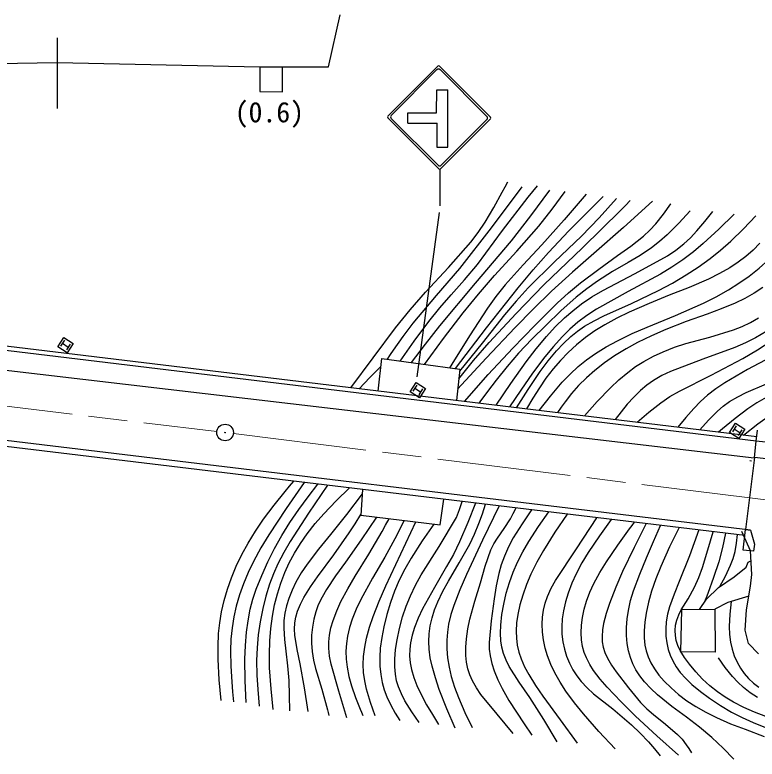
# Model space of a CAD drawing. Units: millimetres, scale not verified. Extents: x 40000 to 680000, y 20000 to 380000.
# Drawn here: x 147684 to 214376, y 247840 to 314726 of the extents above; entities that cross this region are included whole.
import ezdxf
from ezdxf.enums import TextEntityAlignment as Align

# ---------------------------------------------------------------- set-up
doc = ezdxf.new("R2010")
doc.units = ezdxf.units.MM
doc.header["$LTSCALE"] = 1000
doc.linetypes.add('CHAIN', pattern=[18.5, 12, -1.5, 3.5, -1.5])
for name, color, linetype, lineweight in [('M-BGD', 7, 'Continuous', 25), ('M-BMK', 2, 'CHAIN', 13), ('M-STR-STR1', 1, 'Continuous', 25), ('M-STR-STRC', 7, 'Continuous', 25)]:
    doc.layers.add(name, color=color, linetype=linetype, lineweight=lineweight)
doc.styles.add('ＭＳ ゴシック', font='')
doc.styles.get('ＭＳ ゴシック').set_extended_font_data('MS Gothic')

# ---------------------------------------------------------------- blocks, each defined once
blk = doc.blocks.new('BUHIN10')
at = {"color": 7, "linetype": 'Continuous', "lineweight": 25}
for p, q in [((-432, 93), (-93, -432)), ((-263, -169), (263, 169)), ((93, 432), (432, -93))]:
    blk.add_line(p, q, dxfattribs=at)
blk.add_lwpolyline([(-149, -691), (-691, 149), (149, 691), (691, -149)], close=True, dxfattribs=at)
blk = doc.blocks.new('BUHIN25')
at = {"color": 7, "linetype": 'Continuous', "lineweight": 25}
for radius in [746, 22.5]:
    blk.add_circle((0, 0), radius, dxfattribs=at)

msp = doc.modelspace()

# ---------------------------------------------------------------- linework, layer by layer
at = {"layer": 'M-BGD'}
for p, q in [((175868, 310064), (176921, 314726)), ((151497, 312662), (151497, 306309)), ((133685, 310214), (151497, 310440)), ((151497, 310440), (169702, 310064)), ((169695, 310064), (169694, 307839)), ((169702, 310064), (175868, 310064)), ((171724, 307816), (171724, 310064)), ((169694, 307839), (171724, 307816)), ((67812, 292091), (214126, 274915)), ((180329, 280918), (180656, 283838)), ((180656, 283838), (187663, 282889)), ((187663, 282889), (187355, 280072)), ((214300, 276421), (214405, 277415)), ((214129, 274944), (214300, 276421)), ((216768, 276159), (214300, 276421)), ((230636, 272994), (214129, 274944)), ((213707, 274676), (213874, 274656)), ((178907, 272078), (178757, 269757)), ((185909, 268893), (186213, 271197)), ((178757, 269757), (185909, 268893)), ((213771, 266552), (212991, 268285)), ((213115, 266607), (213332, 268481)), ((213774, 268416), (214146, 267161)), ((214146, 267161), (214060, 266515)), ((214060, 266515), (213115, 266607)), ((213889, 264431), (213771, 266552)), ((213388, 265101), (213565, 265542)), ((213565, 265542), (213820, 265665)), ((212328, 264217), (213388, 265101)), ((210915, 263275), (212328, 264217)), ((213771, 263371), (213889, 264431)), ((209825, 262215), (210915, 263275)), ((213418, 261251), (213771, 263371)), ((209207, 261288), (209825, 262215)), ((213621, 262471), (211739, 261920)), ((211739, 261920), (210591, 261302)), ((207528, 257474), (207617, 261273)), ((207617, 261273), (210591, 261302)), ((210591, 261302), (210620, 257445)), ((213300, 259425), (213418, 261251)), ((213594, 258218), (213300, 259425)), ((214507, 257305), (213594, 258218)), ((210620, 257445), (207528, 257474))]:
    msp.add_line(p, q, dxfattribs=at)
for points in [[(177876, 281214), (179863, 283918), (181898, 286586), (183210, 288212), (184569, 289801), (186640, 292035), (188659, 294302), (189317, 295176), (189926, 296085), (190727, 297423), (191479, 298796), (191724, 299258), (191968, 299721)], [(193241, 299258), (190466, 295578), (187646, 291937), (185526, 289504), (183452, 287031), (182543, 285830), (181683, 284594), (181411, 284189), (181135, 283774)], [(182302, 283615), (183557, 285409), (184865, 287173), (185853, 288387), (186888, 289564), (188092, 290912), (189256, 292306), (191510, 295351), (193810, 298356), (194216, 298861), (194630, 299374)], [(195729, 298968), (194023, 296676), (192270, 294422), (189039, 290626), (185842, 286787), (184556, 285140), (183283, 283482)], [(184484, 283320), (186198, 285647), (187958, 287936), (189343, 289629), (190781, 291291), (192798, 293495), (194768, 295735), (195961, 297272), (197118, 298853)], [(199027, 298621), (197049, 296318), (195024, 294053), (193351, 292272), (191725, 290455), (190914, 289431), (190150, 288370), (188524, 285871), (186947, 283335), (186847, 283174), (186746, 283013)], [(187265, 282943), (190068, 286591), (192919, 290204), (194250, 291803), (195632, 293369), (197465, 295307), (199349, 297211), (199936, 297798), (200532, 298390)], [(204987, 297985), (202365, 295609), (199703, 293279), (197777, 291612), (195892, 289900), (194240, 288286), (192630, 286629), (190041, 283873), (187466, 281093)], [(187568, 282021), (188904, 283665), (190286, 285270), (192723, 287890), (195208, 290473), (198687, 293800), (202132, 297177), (202547, 297609), (202962, 298043)], [(201747, 298216), (200188, 296499), (198588, 294824), (196178, 292534), (193803, 290194), (192714, 288998), (191670, 287764), (189666, 285237), (187643, 282713)], [(188069, 279985), (190222, 282401), (192425, 284783), (194396, 286811), (196417, 288806), (197443, 289742), (198507, 290630), (200148, 291879), (201839, 293090), (203029, 293946), (204179, 294848), (204751, 295371), (205280, 295938), (205971, 296817), (206624, 297745), (206630, 297753)], [(208365, 297117), (207348, 296016), (206293, 294962), (205608, 294357), (204877, 293793), (203859, 293114), (202794, 292477), (201396, 291667), (200024, 290802), (199064, 290103), (198132, 289350), (196741, 288114), (195381, 286825), (194139, 285590), (192942, 284315), (191920, 283128), (190944, 281903), (190159, 280869), (189383, 279827)], [(190923, 279641), (192248, 281612), (193624, 283551), (194510, 284705), (195451, 285832), (196234, 286681), (197057, 287486), (197808, 288140), (198595, 288746), (199533, 289378), (200508, 289962), (203421, 291492), (206314, 293079), (207065, 293587), (207777, 294141), (208392, 294701), (208966, 295306), (209688, 296164), (210390, 297059)], [(212300, 296828), (210936, 295474), (209536, 294170), (208646, 293417), (207713, 292708), (206722, 292044), (205687, 291424), (202801, 289879), (199941, 288280), (199084, 287712), (198265, 287097), (197543, 286473), (196860, 285803), (196066, 284927), (195316, 284009), (194198, 282512), (193134, 280985), (192631, 280241), (192130, 279496)], [(192764, 279420), (193797, 281059), (194881, 282667), (195593, 283624), (196355, 284546), (196972, 285206), (197628, 285821), (198225, 286301), (198865, 286738), (199720, 287230), (200617, 287677), (203082, 288792), (205513, 289957), (206771, 290628), (208011, 291357), (209094, 292062), (210151, 292822), (211099, 293576), (212008, 294375), (213152, 295492), (214267, 296654)], [(194779, 279176), (195801, 280460), (196871, 281707), (197568, 282433), (198307, 283114), (199060, 283720), (199860, 284286), (200824, 284885), (201820, 285434), (203138, 286079), (204484, 286669), (207033, 287712), (209571, 288816), (210701, 289383), (211809, 290007), (212746, 290600), (213657, 291248), (214561, 291973), (215428, 292745), (216436, 293735), (217399, 294764), (217955, 295389), (218506, 296017)], [(203592, 278114), (204642, 279014), (205732, 279870), (206539, 280416), (207388, 280916), (210254, 282351), (213094, 283839), (214406, 284626), (215686, 285465), (216870, 286308), (218020, 287201), (218982, 288020), (219903, 288883), (220686, 289696), (221423, 290547), (222216, 291572), (222968, 292643), (223815, 293945), (224640, 295265)], [(209238, 277434), (210002, 278296), (210809, 279115), (211340, 279573), (211907, 279982), (212629, 280411), (213387, 280790), (215211, 281580), (217019, 282428), (217978, 282971), (218912, 283570), (219854, 284247), (220767, 284978), (221660, 285769), (222513, 286605), (223294, 287453), (224036, 288347), (224720, 289269), (225354, 290224), (226098, 291475), (226792, 292760), (227382, 293922), (227960, 295092)], [(213150, 276962), (214447, 277967), (215776, 278921), (216718, 279517), (217694, 280063), (219663, 281071), (221612, 282135), (222460, 282683), (223284, 283288), (224088, 283953), (224854, 284664), (225593, 285434), (226288, 286244), (226942, 287100), (227547, 287990), (228101, 288911), (228602, 289861), (229044, 290827), (229434, 291824), (229841, 293086), (230190, 294366), (230289, 294753), (230390, 295149)], [(226202, 294802), (224694, 292733), (223133, 290694), (222130, 289475), (221072, 288286), (220200, 287384), (219286, 286526), (218499, 285863), (217668, 285244), (216652, 284581), (215601, 283968), (213526, 282844), (211475, 281666), (210677, 281132), (209920, 280551), (209283, 279984), (208680, 279365), (207958, 278536), (207253, 277673)], [(229291, 294918), (228378, 292832), (227410, 290769), (226774, 289542), (226079, 288333), (225508, 287449), (224883, 286593), (224308, 285903), (223682, 285244), (222995, 284616), (222269, 284031), (221464, 283463), (220618, 282940), (219564, 282375), (218475, 281861), (216819, 281121), (215198, 280331), (214364, 279850), (213553, 279312), (212396, 278443), (211261, 277515), (211091, 277373), (210921, 277231)], [(214630, 294212), (214017, 293592), (213367, 293018), (212667, 292489), (211922, 292002), (210986, 291471), (210004, 290985), (208262, 290231), (206481, 289526), (204665, 288800), (202879, 288022), (201769, 287477), (200682, 286877), (199798, 286323), (198944, 285717), (198157, 285083), (197398, 284395), (196696, 283676), (196039, 282918), (195402, 282082), (194809, 281204), (194230, 280268), (193665, 279311)], [(214904, 290239), (214121, 289723), (213282, 289244), (212410, 288815), (211159, 288295), (209883, 287829), (208016, 287168), (206172, 286451), (204897, 285894), (203640, 285279), (202598, 284707), (201576, 284075), (200675, 283451), (199809, 282777), (199052, 282114), (198329, 281403), (197701, 280701), (197121, 279964), (196775, 279478), (196432, 278977)], [(198878, 278683), (200019, 279970), (201197, 281209), (201952, 281921), (202750, 282592), (203462, 283114), (204209, 283587), (205052, 284044), (205926, 284449), (206939, 284849), (207983, 285196), (210137, 285774), (212265, 286408), (213023, 286715), (213769, 287083), (214488, 287509)], [(215243, 286309), (214236, 285713), (213325, 285240), (212388, 284822), (209509, 283793), (206607, 282691), (205822, 282303), (205062, 281860), (204459, 281443), (203893, 280979), (203284, 280384), (202706, 279736), (202155, 279056), (201612, 278353)], [(180575, 283119), (179583, 282140), (178628, 281123)], [(166218, 253105), (166052, 254972), (165946, 256834), (165938, 257972), (165990, 259117), (166094, 260098), (166259, 261083), (166492, 262099), (166787, 263112), (167152, 264147), (167576, 265168), (168081, 266218), (168637, 267238), (169306, 268331), (170031, 269399), (170976, 270665), (171974, 271901), (172358, 272362), (172743, 272821)], [(173683, 272708), (172063, 270367), (170491, 267988), (169782, 266815), (169126, 265613), (168644, 264611), (168216, 263583), (167870, 262597), (167577, 261585), (167359, 260619), (167201, 259644), (167102, 258614), (167062, 257569), (167084, 256180), (167166, 254787), (167238, 253894), (167317, 252990)], [(168475, 252932), (168385, 254881), (168355, 256830), (168393, 258039), (168491, 259247), (168632, 260281), (168833, 261303), (169070, 262212), (169366, 263113), (169864, 264355), (170421, 265584), (171014, 266772), (171659, 267931), (172394, 269108), (173185, 270262), (174038, 271420), (174918, 272559)], [(175771, 272456), (174078, 269952), (172431, 267409), (171843, 266410), (171309, 265385), (170910, 264481), (170567, 263553), (170237, 262470), (169964, 261369), (169731, 260188), (169558, 258999), (169451, 257853), (169403, 256695), (169422, 255397), (169502, 254090), (169564, 253342), (169632, 252585)], [(170905, 252295), (170711, 254164), (170577, 256048), (170550, 257257), (170583, 258477), (170671, 259585), (170819, 260686), (171014, 261698), (171271, 262708), (171574, 263663), (171938, 264607), (172341, 265490), (172802, 266355), (173342, 267231), (173939, 268083), (174662, 269002), (175432, 269883), (176566, 271064), (177741, 272219)], [(178881, 271680), (177492, 269829), (176055, 268013), (174975, 266700), (173943, 265351), (173419, 264568), (172943, 263749), (172591, 263030), (172294, 262289), (172089, 261626), (171941, 260943), (171863, 260284), (171844, 259612), (171902, 258587), (172023, 257548), (172184, 256238), (172285, 254920), (172333, 253554), (172352, 252180)], [(184019, 251138), (183346, 252099), (182728, 253086), (182408, 253703), (182146, 254337), (181982, 254889), (181873, 255467), (181815, 256139), (181816, 256823), (181888, 257686), (182022, 258557), (182240, 259593), (182517, 260614), (182842, 261581), (183221, 262523), (183670, 263464), (184180, 264393), (185796, 266960), (187359, 269560), (187629, 270265), (187861, 270998)], [(189063, 270853), (188377, 269097), (187638, 267374), (187083, 266243), (186476, 265141), (185380, 263277), (184318, 261350), (183923, 260514), (183586, 259659), (183378, 258984), (183232, 258301), (183164, 257713), (183155, 257123), (183213, 256503), (183332, 255885), (183538, 255167), (183804, 254460), (184212, 253577), (184669, 252731), (185203, 251838), (185755, 250964)], [(187259, 250617), (186511, 252349), (185817, 254108), (185466, 255135), (185172, 256181), (185013, 256946), (184912, 257729), (184884, 258418), (184915, 259109), (185010, 259827), (185165, 260534), (185392, 261271), (185676, 261986), (186128, 262920), (186635, 263828), (187619, 265472), (188554, 267153), (188993, 268071), (189381, 269022), (189688, 269879), (189980, 270742)], [(191208, 270594), (189708, 267526), (188261, 264426), (187665, 263056), (187120, 261648), (186861, 260827), (186659, 259983), (186547, 259264), (186493, 258526), (186499, 257742), (186565, 256949), (186699, 256103), (186891, 255273), (187183, 254319), (187532, 253384), (188122, 252026), (188764, 250675)], [(192467, 250154), (191006, 251866), (189557, 253656), (189148, 254257), (188791, 254889), (188560, 255411), (188387, 255953), (188267, 256543), (188205, 257159), (188197, 257907), (188249, 258661), (188371, 259541), (188552, 260410), (189003, 262046), (189513, 263671), (189952, 265168), (190445, 266636), (190716, 267174), (191046, 267694), (191654, 268553), (192209, 269441), (192467, 269924), (192715, 270412)], [(194103, 270245), (193256, 268991), (192467, 267716), (192039, 266918), (191663, 266090), (191381, 265312), (191156, 264513), (190922, 263401), (190744, 262259), (190492, 260278), (190302, 258311), (190314, 257718), (190387, 257118), (190538, 256446), (190748, 255785), (191082, 254971), (191469, 254182), (192082, 253102), (192748, 252050), (193441, 251013), (194145, 249981)], [(174030, 252122), (173705, 254257), (173316, 256409), (173041, 257684), (172825, 258966), (172794, 259525), (172824, 260078), (172919, 260604), (173075, 261131), (173334, 261759), (173654, 262374), (174241, 263313), (174881, 264226), (176337, 266193), (177729, 268176), (178247, 268993), (178761, 269829)], [(180162, 269587), (178806, 267550), (177390, 265531), (176505, 264325), (175674, 263091), (175284, 262408), (174949, 261700), (174716, 261066), (174539, 260409), (174413, 259704), (174346, 258988), (174338, 258247), (174390, 257498), (174508, 256730), (174684, 255978), (175258, 254136), (175776, 252272), (175829, 252028), (175881, 251774)], [(196402, 249402), (195209, 251395), (193947, 253384), (192996, 254767), (192103, 256173), (191821, 256740), (191592, 257335), (191446, 257894), (191358, 258471), (191320, 259171), (191342, 259881), (191444, 260828), (191606, 261773), (191831, 262747), (192115, 263709), (192448, 264628), (192840, 265531), (193324, 266478), (193866, 267406), (194735, 268738), (195654, 270058)], [(197296, 269860), (196210, 268235), (195173, 266574), (194585, 265528), (194052, 264454), (193658, 263534), (193314, 262578), (193066, 261720), (192875, 260842), (192770, 260097), (192726, 259354), (192745, 258717), (192824, 258082), (192968, 257462), (193174, 256847), (193483, 256137), (193851, 255444), (194461, 254466), (195133, 253504), (196684, 251373), (198196, 249286)], [(177502, 251543), (176781, 253934), (176106, 256381), (175968, 257090), (175890, 257801), (175886, 258384), (175943, 258966), (176076, 259633), (176271, 260302), (176599, 261166), (176985, 262012), (177588, 263155), (178247, 264274), (179487, 266274), (180677, 268307), (180995, 268872), (181317, 269448)], [(182656, 269286), (181824, 267624), (180936, 265983), (179830, 264113), (178769, 262200), (178358, 261326), (177996, 260416), (177757, 259668), (177575, 258897), (177475, 258227), (177433, 257542), (177455, 256825), (177539, 256099), (177701, 255268), (177924, 254439), (178291, 253372), (178710, 252334), (178827, 252058), (178948, 251774)], [(180048, 251717), (179636, 252915), (179281, 254130), (179121, 254880), (179020, 255637), (178991, 256341), (179023, 257059), (179126, 257895), (179290, 258722), (179550, 259699), (179868, 260657), (180415, 262045), (181023, 263421), (182351, 266299), (183697, 269161)], [(185320, 268965), (184281, 267450), (183291, 265899), (182732, 264920), (182227, 263913), (181800, 262922), (181429, 261907), (181101, 260832), (180832, 259740), (180646, 258775), (180520, 257802), (180472, 256994), (180485, 256184), (180556, 255455), (180686, 254732), (180864, 254074), (181098, 253437), (181451, 252702), (181864, 251984), (182070, 251651), (182283, 251312)], [(201610, 248766), (200169, 250315), (198770, 251908), (197962, 252909), (197201, 253950), (196675, 254761), (196202, 255601), (195849, 256343), (195552, 257109), (195337, 257822), (195180, 258556), (195090, 259250), (195060, 259956), (195090, 260596), (195179, 261225), (195333, 261848), (195548, 262464), (195874, 263190), (196263, 263907), (198134, 266746), (199967, 269538)], [(201273, 269380), (200213, 267915), (199205, 266421), (198632, 265471), (198112, 264491), (197725, 263642), (197391, 262764), (197153, 261980), (196971, 261171), (196867, 260453), (196822, 259720), (196840, 259057), (196918, 258386), (197057, 257732), (197256, 257082), (197509, 256463), (197816, 255871), (198169, 255323), (198569, 254812), (199102, 254246), (199684, 253714), (201409, 252349), (203101, 250933), (203879, 250187), (204614, 249400), (205141, 248775), (205660, 248129)], [(207317, 248187), (205364, 249922), (203457, 251697), (202172, 252974), (200906, 254318), (200275, 255039), (199687, 255802), (199335, 256349), (199034, 256930), (198835, 257436), (198691, 257972), (198597, 258575), (198563, 259191), (198588, 259883), (198675, 260571), (198831, 261315), (199045, 262038), (199352, 262845), (199718, 263638), (200251, 264619), (200836, 265570), (201853, 267069), (202916, 268528), (203136, 268824), (203362, 269128)], [(204393, 269004), (203317, 266871), (202285, 264691), (201681, 263282), (201123, 261826), (200822, 260937), (200582, 260039), (200480, 259452), (200439, 258862), (200463, 258388), (200547, 257915), (200704, 257417), (200925, 256922), (201287, 256291), (201713, 255670), (202806, 254257), (203908, 252929), (204460, 252365), (205057, 251841), (206156, 250978), (207220, 250066), (207633, 249625), (208006, 249137), (208244, 248781), (208474, 248418)], [(212293, 247840), (211325, 248838), (210320, 249788), (209204, 250710), (208036, 251596), (206726, 252576), (205437, 253618), (204824, 254186), (204253, 254797), (203847, 255313), (203487, 255868), (203216, 256395), (202995, 256959), (202823, 257576), (202705, 258224), (202640, 258936), (202635, 259663), (202692, 260437), (202809, 261205), (203014, 262093), (203277, 262965), (203830, 264457), (204444, 265937), (205063, 267390), (205693, 268847)], [(207368, 268645), (206512, 266911), (205713, 265154), (205271, 264050), (204886, 262922), (204614, 261953), (204399, 260960), (204278, 260161), (204217, 259359), (204224, 258725), (204293, 258091), (204408, 257560), (204584, 257036), (204834, 256494), (205145, 255966), (205556, 255398), (206024, 254853), (206650, 254232), (207316, 253658), (208073, 253086), (208860, 252567), (209769, 252045), (210714, 251572), (211988, 251021), (213297, 250520), (215018, 249886)], [(209131, 268432), (208289, 266118), (207386, 263814), (206918, 262679), (206505, 261519), (206329, 260853), (206210, 260163), (206164, 259539), (206178, 258900), (206250, 258296), (206381, 257706), (206557, 257174), (206792, 256660), (207106, 256132), (207473, 255632), (207961, 255079), (208507, 254555), (209284, 253909), (210096, 253312), (211075, 252662), (212075, 252070), (213022, 251579), (214015, 251133), (215424, 250572)], [(215167, 251663), (214129, 252056), (213185, 252476), (212263, 252952), (211520, 253395), (210810, 253889), (210126, 254436), (209470, 255038), (208860, 255681), (208289, 256370), (207856, 256966), (207472, 257597), (207264, 258040), (207110, 258511), (207032, 258955), (207013, 259410), (207054, 259874), (207156, 260339), (207329, 260810), (207556, 261254), (208170, 262253), (208737, 263292), (209129, 264165), (209464, 265059), (209952, 266660), (210417, 268277)], [(211545, 268141), (211270, 266851), (210936, 265577), (210471, 264152), (209945, 262735), (209789, 262333), (209629, 261921)], [(211021, 263346), (211537, 264288), (211999, 265256), (212225, 265861), (212395, 266491), (212522, 267246), (212607, 268013)], [(212035, 262007), (211924, 260876), (211874, 259749), (211899, 259053), (211986, 258361), (212126, 257733), (212325, 257120), (212571, 256556), (212871, 256018), (213214, 255530), (213604, 255078), (214044, 254661), (214522, 254293)], [(214408, 253383), (213766, 253800), (213163, 254264), (212641, 254741), (212156, 255266), (211514, 256081), (210904, 256940)]]:
    msp.add_lwpolyline(points, dxfattribs=at)
at = {"layer": 'M-BMK'}
for p, q in [((67439, 289173), (165828, 277281)), ((167317, 277098), (241718, 267820))]:
    msp.add_line(p, q, dxfattribs=at)
at = {"layer": 'M-STR-STR1'}
for p, q in [((214347, 276818), (68113, 294445)), ((214300, 276421), (68062, 294049)), ((213774, 268416), (67048, 286113)), ((213269, 267933), (66980, 285578)), ((214129, 274944), (213332, 268481)), ((213332, 268481), (213774, 268416))]:
    msp.add_line(p, q, dxfattribs=at)
at = {"layer": 'M-STR-STRC'}
for p, q in [((185682, 310128), (181180, 305626)), ((185611, 309803), (181505, 305697)), ((190425, 305526), (185824, 310128)), ((190100, 305597), (185894, 309803)), ((185572, 305934), (185594, 307999)), ((185594, 307999), (186593, 307999)), ((186593, 302847), (186593, 307999)), ((182984, 305934), (185572, 305934)), ((182984, 304980), (182984, 305934)), ((181180, 305485), (185782, 300883)), ((181505, 305414), (185711, 301208)), ((185923, 300883), (190425, 305385)), ((190100, 305314), (185994, 301208)), ((182984, 304980), (185617, 304980)), ((185594, 304980), (185594, 302847)), ((185594, 302847), (186593, 302847)), ((185853, 300853), (185853, 297579)), ((183836, 282193), (185842, 296975))]:
    msp.add_line(p, q, dxfattribs=at)
for centre, radius, start, end in [((185753, 309661), 200, 45, 135), ((185753, 310057), 100, 45, 135), ((181647, 305555), 200, 135, 225), ((181251, 305555), 100, 135, 225), ((189959, 305456), 200, 315, 45), ((190355, 305456), 100, 315, 45), ((185853, 301349), 200, 225, 315), ((185853, 300953), 100, 225, 315)]:
    msp.add_arc(centre, radius, start, end, dxfattribs=at)

# ---------------------------------------------------------------- block references
at = {"layer": 'M-BGD', "rotation": 294.38184}
for name, p in [('BUHIN10', (152221, 285047)), ('BUHIN10', (183880, 281010)), ('BUHIN10', (212584, 277348)), ('BUHIN25', (166573, 277191))]:
    msp.add_blockref(name, p, dxfattribs=at)

# ---------------------------------------------------------------- texts
at = {"layer": 'M-BGD', "style": 'ＭＳ ゴシック'}
msp.add_text('(0.6)', height=1833, dxfattribs=at).set_placement((167434, 304519), align=Align.BOTTOM_LEFT)

doc.saveas('drawing.dxf')
